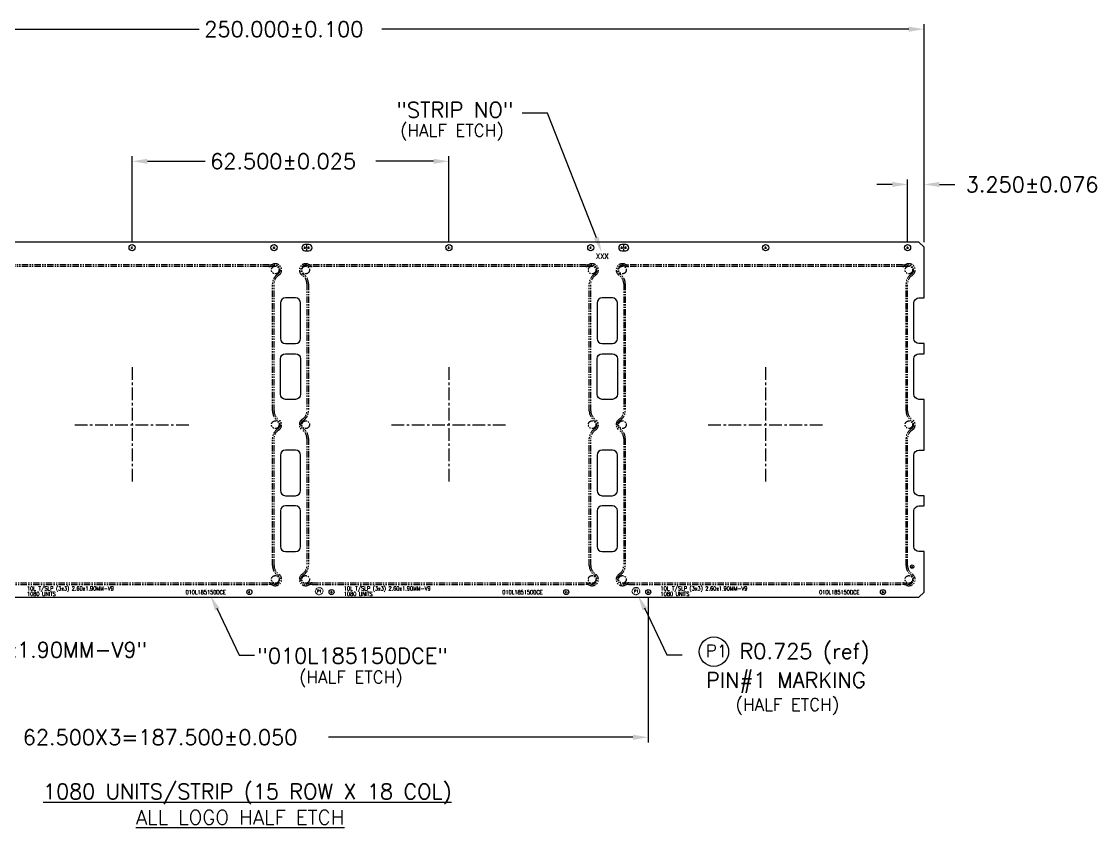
# Model space of a CAD drawing. Extents: x -344 to -21, y -394 to -4.
# Drawn here: x -233.6 to -21.5, y -189.3 to -30.4 of the extents above; entities that cross this region are included whole.
import ezdxf

# ---------------------------------------------------------------- set-up
doc = ezdxf.new("R2010")
doc.units = 0
doc.header["$MEASUREMENT"] = 0
for name, pattern in [('CENTER', [50.8, 31.75, -6.35, 6.35, -6.35]), ('CENTERX2', [4, 2.5, -0.5, 0.5, -0.5]), ('HIDDEN', [0.375, 0.25, -0.125]), ('PHANTOM', [2.5, 1.25, -0.25, 0.25, -0.25, 0.25, -0.25])]:
    doc.linetypes.add(name, pattern=pattern)
doc.layers.add('1', color=7, linetype='CONTINUOUS')
doc.layers.add('1D', color=4, linetype='CONTINUOUS')
doc.styles.add('ROMANS', font='romans', dxfattribs={"width": 0.85, "height": 0.08})
doc.styles.add('simplex', font='SIMPLEX.SHX')

msp = doc.modelspace()

# ---------------------------------------------------------------- linework, layer by layer
at = {"layer": '1'}
msp.add_lwpolyline([(-304.4883, -143.8477), (-56.4883, -143.8477), (-55.4883, -142.8477), (-55.4883, -134.8477), (-56.4883, -134.8477, -0.41421356), (-57.4883, -133.8477), (-57.4883, -126.8477, -0.41421356), (-56.4883, -125.8477), (-55.4883, -125.8477), (-55.4883, -123.8477), (-56.4883, -123.8477, -0.41421356), (-57.4883, -122.8477), (-57.4883, -115.8477, -0.41421356), (-56.4883, -114.8477), (-55.4883, -114.8477), (-55.4883, -104.8477), (-56.4883, -104.8477, -0.41421356), (-57.4883, -103.8477), (-57.4883, -96.8477, -0.41421356), (-56.4883, -95.8477), (-55.4883, -95.8477), (-55.4883, -93.8477), (-56.4883, -93.8477, -0.41421356), (-57.4883, -92.8477), (-57.4883, -85.8477, -0.41421356), (-56.4883, -84.8477), (-55.4883, -84.8477), (-55.4883, -74.8477), (-56.4883, -73.8477), (-304.4883, -73.8477)], format="xyb", dxfattribs=at)
for points in [[(-176.8383, -74.3477), (-177.6383, -74.3477, 1), (-177.6383, -75.5477), (-176.8383, -75.5477, 1)], [(-114.3383, -74.3477), (-115.1383, -74.3477, 1), (-115.1383, -75.5477), (-114.3383, -75.5477, 1)], [(-178.4883, -92.8477), (-178.4883, -85.8477, 0.41421356), (-179.4883, -84.8477), (-181.4883, -84.8477, 0.41421356), (-182.4883, -85.8477), (-182.4883, -92.8477, 0.41421356), (-181.4883, -93.8477), (-179.4883, -93.8477, 0.41421356)], [(-115.9883, -92.8477), (-115.9883, -85.8477, 0.41421356), (-116.9883, -84.8477), (-118.9883, -84.8477, 0.41421356), (-119.9883, -85.8477), (-119.9883, -92.8477, 0.41421356), (-118.9883, -93.8477), (-116.9883, -93.8477, 0.41421356)], [(-179.4883, -104.8477), (-181.4883, -104.8477, -0.41421356), (-182.4883, -103.8477), (-182.4883, -96.8477, -0.41421356), (-181.4883, -95.8477), (-179.4883, -95.8477, -0.41421356), (-178.4883, -96.8477), (-178.4883, -103.8477, -0.41421356)], [(-116.9883, -104.8477), (-118.9883, -104.8477, -0.41421356), (-119.9883, -103.8477), (-119.9883, -96.8477, -0.41421356), (-118.9883, -95.8477), (-116.9883, -95.8477, -0.41421356), (-115.9883, -96.8477), (-115.9883, -103.8477, -0.41421356)], [(-181.4883, -123.8477), (-179.4883, -123.8477, 0.41421356), (-178.4883, -122.8477), (-178.4883, -115.8477, 0.41421356), (-179.4883, -114.8477), (-181.4883, -114.8477, 0.41421356), (-182.4883, -115.8477), (-182.4883, -122.8477, 0.41421356)], [(-118.9883, -123.8477), (-116.9883, -123.8477, 0.41421356), (-115.9883, -122.8477), (-115.9883, -115.8477, 0.41421356), (-116.9883, -114.8477), (-118.9883, -114.8477, 0.41421356), (-119.9883, -115.8477), (-119.9883, -122.8477, 0.41421356)], [(-179.4883, -134.8477, 0.41421356), (-178.4883, -133.8477), (-178.4883, -126.8477, 0.41421356), (-179.4883, -125.8477), (-181.4883, -125.8477, 0.41421356), (-182.4883, -126.8477), (-182.4883, -133.8477, 0.41421356), (-181.4883, -134.8477)], [(-116.9883, -134.8477, 0.41421356), (-115.9883, -133.8477), (-115.9883, -126.8477, 0.41421356), (-116.9883, -125.8477), (-118.9883, -125.8477, 0.41421356), (-119.9883, -126.8477), (-119.9883, -133.8477, 0.41421356), (-118.9883, -134.8477)]]:
    msp.add_lwpolyline(points, format="xyb", close=True, dxfattribs=at)
for centre, radius in [((-211.7383, -74.9477), 0.6), ((-183.7383, -74.9477), 0.6), ((-149.2383, -74.9477), 0.6), ((-121.2383, -74.9477), 0.6), ((-86.7383, -74.9477), 0.6), ((-58.7383, -74.9477), 0.6), ((-57.8383, -137.8477), 0.35), ((-188.5883, -142.8477), 0.5), ((-172.3883, -142.8477), 0.5), ((-126.0883, -142.8477), 0.5), ((-109.8883, -142.8477), 0.5), ((-63.5883, -142.8477), 0.5)]:
    msp.add_circle(centre, radius, dxfattribs=at)
at = {"layer": '1D'}
for p, q in [((-55.4883, -73.8397), (-55.4883, -30.8579)), ((-302.4633, -31.8659), (-198.4939, -31.8659)), ((-58.5133, -31.8659), (-162.4827, -31.8659)), ((-129.7797, -48.4329), (-134.7812, -48.4329)), ((-120.1408, -72.9772), (-129.7797, -48.4329)), ((-211.7383, -73.71), (-211.7383, -56.9074)), ((-149.2383, -73.71), (-149.2383, -56.9074)), ((-208.7133, -57.9154), (-197.3416, -57.9154)), ((-152.2633, -57.9154), (-163.6351, -57.9154)), ((-58.7383, -73.9397), (-58.7383, -61.4716)), ((-55.4883, -73.8397), (-55.4883, -61.4716)), ((-61.7633, -62.4796), (-64.7883, -62.4796)), ((-52.4633, -62.4796), (-49.4383, -62.4796)), ((-109.8883, -143.8557), (-109.8883, -172.4848)), ((-195.0157, -145.9901), (-190.6165, -155.2571)), ((-110.645, -145.9764), (-106.2458, -155.2435)), ((-190.6165, -155.2571), (-187.5915, -155.2571)), ((-106.2458, -155.2435), (-103.2208, -155.2435)), ((-112.9133, -171.4768), (-172.9565, -171.4768))]:
    msp.add_line(p, q, dxfattribs=at)
at = {"layer": '1D', "linetype": 'CENTER', "ltscale": 0.01}
for p, q in [((-211.9679, -74.9477), (-211.5087, -74.9477)), ((-211.7383, -75.1773), (-211.7383, -74.718)), ((-183.9679, -74.9477), (-183.5087, -74.9477)), ((-183.7383, -75.1773), (-183.7383, -74.718)), ((-177.8679, -74.9477), (-177.2383, -74.9477)), ((-177.6383, -75.1773), (-177.6383, -74.718)), ((-177.2383, -75.5477), (-177.2383, -74.3477)), ((-177.2383, -74.9477), (-176.6087, -74.9477)), ((-176.8383, -75.1773), (-176.8383, -74.718)), ((-149.4679, -74.9477), (-149.0087, -74.9477)), ((-149.2383, -75.1773), (-149.2383, -74.718)), ((-121.4679, -74.9477), (-121.0087, -74.9477)), ((-121.2383, -75.1773), (-121.2383, -74.718)), ((-115.3679, -74.9477), (-114.7383, -74.9477)), ((-115.1383, -75.1773), (-115.1383, -74.718)), ((-114.7383, -75.5477), (-114.7383, -74.3477)), ((-114.7383, -74.9477), (-114.1087, -74.9477)), ((-114.3383, -75.1773), (-114.3383, -74.718)), ((-86.9679, -74.9477), (-86.5087, -74.9477)), ((-86.7383, -75.1773), (-86.7383, -74.718)), ((-58.9679, -74.9477), (-58.5087, -74.9477)), ((-58.7383, -75.1773), (-58.7383, -74.718)), ((-57.9675, -137.8477), (-57.7092, -137.8477)), ((-57.8383, -137.9768), (-57.8383, -137.7185)), ((-188.8179, -142.8477), (-188.3587, -142.8477)), ((-188.5883, -143.0773), (-188.5883, -142.618)), ((-172.6179, -142.8477), (-172.1587, -142.8477)), ((-172.3883, -143.0773), (-172.3883, -142.618)), ((-126.3179, -142.8477), (-125.8587, -142.8477)), ((-126.0883, -143.0773), (-126.0883, -142.618)), ((-110.1179, -142.8477), (-109.6587, -142.8477)), ((-109.8883, -143.0773), (-109.8883, -142.618)), ((-63.8179, -142.8477), (-63.3587, -142.8477)), ((-63.5883, -143.0773), (-63.5883, -142.618))]:
    msp.add_line(p, q, dxfattribs=at)
at = {"layer": '1D', "linetype": 'CENTERX2'}
for p, q in [((-211.7383, -98.5324), (-211.7383, -121.1629)), ((-149.2383, -98.5324), (-149.2383, -121.1629)), ((-86.7383, -98.5324), (-86.7383, -121.1629)), ((-223.0536, -109.8477), (-200.4231, -109.8477)), ((-160.5536, -109.8477), (-137.9231, -109.8477)), ((-98.0536, -109.8477), (-75.4231, -109.8477))]:
    msp.add_line(p, q, dxfattribs=at)
at = {"layer": '1D', "color": 2, "linetype": 'PHANTOM'}
for points in [[(-184.7383, -78.3477), (-238.7383, -78.3477, -0.09901951), (-239.5076, -78.1938, 0.91665949), (-240.6614, -80.401, -0.25592414), (-239.7383, -82.0863), (-239.7383, -107.1091, -0.25592414), (-240.6614, -108.7944, 0.54772256), (-240.6614, -110.901, -0.25592414), (-239.7383, -112.5863), (-239.7383, -137.6091, -0.25592414), (-240.6614, -139.2944, 0.91665949), (-239.5076, -141.5015, -0.09901951), (-238.7383, -141.3477), (-184.7383, -141.3477, -0.09901951), (-183.9691, -141.5015, 0.91665949), (-182.8153, -139.2944, -0.25592414), (-183.7383, -137.6091), (-183.7383, -112.5863, -0.25592414), (-182.8153, -110.901, 0.54772256), (-182.8153, -108.7944, -0.25592414), (-183.7383, -107.1091), (-183.7383, -82.0863, -0.25592414), (-182.8153, -80.401, 0.91665949), (-183.9691, -78.1938, -0.09901951)], [(-184.7383, -78.6477), (-238.7383, -78.6477, -0.09901951), (-239.6229, -78.4707, 0.91665949), (-240.4999, -80.1482, -0.25592414), (-239.4383, -82.0863), (-239.4383, -107.1091, -0.25592414), (-240.4999, -109.0471, 0.54772256), (-240.4999, -110.6482, -0.25592414), (-239.4383, -112.5863), (-239.4383, -137.6091, -0.25592414), (-240.4999, -139.5471, 0.91665949), (-239.6229, -141.2246, -0.09901951), (-238.7383, -141.0477), (-184.7383, -141.0477, -0.09901951), (-183.8537, -141.2246, 0.91665949), (-182.9768, -139.5471, -0.25592414), (-184.0383, -137.6091), (-184.0383, -112.5863, -0.25592414), (-182.9768, -110.6482, 0.54772256), (-182.9768, -109.0471, -0.25592414), (-184.0383, -107.1091), (-184.0383, -82.0863, -0.25592414), (-182.9768, -80.1482, 0.91665949), (-183.8537, -78.4707, -0.09901951)], [(-122.2383, -78.3477), (-176.2383, -78.3477, -0.09901951), (-177.0076, -78.1938, 0.91665949), (-178.1614, -80.401, -0.25592414), (-177.2383, -82.0863), (-177.2383, -107.1091, -0.25592414), (-178.1614, -108.7944, 0.54772256), (-178.1614, -110.901, -0.25592414), (-177.2383, -112.5863), (-177.2383, -137.6091, -0.25592414), (-178.1614, -139.2944, 0.91665949), (-177.0076, -141.5015, -0.09901951), (-176.2383, -141.3477), (-122.2383, -141.3477, -0.09901951), (-121.4691, -141.5015, 0.91665949), (-120.3153, -139.2944, -0.25592414), (-121.2383, -137.6091), (-121.2383, -112.5863, -0.25592414), (-120.3153, -110.901, 0.54772256), (-120.3153, -108.7944, -0.25592414), (-121.2383, -107.1091), (-121.2383, -82.0863, -0.25592414), (-120.3153, -80.401, 0.91665949), (-121.4691, -78.1938, -0.09901951)], [(-122.2383, -78.6477), (-176.2383, -78.6477, -0.09901951), (-177.1229, -78.4707, 0.91665949), (-177.9999, -80.1482, -0.25592414), (-176.9383, -82.0863), (-176.9383, -107.1091, -0.25592414), (-177.9999, -109.0471, 0.54772256), (-177.9999, -110.6482, -0.25592414), (-176.9383, -112.5863), (-176.9383, -137.6091, -0.25592414), (-177.9999, -139.5471, 0.91665949), (-177.1229, -141.2246, -0.09901951), (-176.2383, -141.0477), (-122.2383, -141.0477, -0.09901951), (-121.3537, -141.2246, 0.91665949), (-120.4768, -139.5471, -0.25592414), (-121.5383, -137.6091), (-121.5383, -112.5863, -0.25592414), (-120.4768, -110.6482, 0.54772256), (-120.4768, -109.0471, -0.25592414), (-121.5383, -107.1091), (-121.5383, -82.0863, -0.25592414), (-120.4768, -80.1482, 0.91665949), (-121.3537, -78.4707, -0.09901951)], [(-59.7383, -78.3477), (-113.7383, -78.3477, -0.09901951), (-114.5076, -78.1938, 0.91665949), (-115.6614, -80.401, -0.25592414), (-114.7383, -82.0863), (-114.7383, -107.1091, -0.25592414), (-115.6614, -108.7944, 0.54772256), (-115.6614, -110.901, -0.25592414), (-114.7383, -112.5863), (-114.7383, -137.6091, -0.25592414), (-115.6614, -139.2944, 0.91665949), (-114.5076, -141.5015, -0.09901951), (-113.7383, -141.3477), (-59.7383, -141.3477, -0.09901951), (-58.9691, -141.5015, 0.91665949), (-57.8153, -139.2944, -0.25592414), (-58.7383, -137.6091), (-58.7383, -112.5863, -0.25592414), (-57.8153, -110.901, 0.54772256), (-57.8153, -108.7944, -0.25592414), (-58.7383, -107.1091), (-58.7383, -82.0863, -0.25592414), (-57.8153, -80.401, 0.91665949), (-58.9691, -78.1938, -0.09901951)], [(-59.7383, -78.6477), (-113.7383, -78.6477, -0.09901951), (-114.6229, -78.4707, 0.91665949), (-115.4999, -80.1482, -0.25592414), (-114.4383, -82.0863), (-114.4383, -107.1091, -0.25592414), (-115.4999, -109.0471, 0.54772256), (-115.4999, -110.6482, -0.25592414), (-114.4383, -112.5863), (-114.4383, -137.6091, -0.25592414), (-115.4999, -139.5471, 0.91665949), (-114.6229, -141.2246, -0.09901951), (-113.7383, -141.0477), (-59.7383, -141.0477, -0.09901951), (-58.8537, -141.2246, 0.91665949), (-57.9768, -139.5471, -0.25592414), (-59.0383, -137.6091), (-59.0383, -112.5863, -0.25592414), (-57.9768, -110.6482, 0.54772256), (-57.9768, -109.0471, -0.25592414), (-59.0383, -107.1091), (-59.0383, -82.0863, -0.25592414), (-57.9768, -80.1482, 0.91665949), (-58.8537, -78.4707, -0.09901951)]]:
    msp.add_lwpolyline(points, format="xyb", close=True, dxfattribs=at)
for centre in [(-183.4883, -79.3477), (-177.4883, -79.3477), (-120.9883, -79.3477), (-114.9883, -79.3477), (-58.4883, -79.3477), (-183.4883, -109.8477), (-177.4883, -109.8477), (-120.9883, -109.8477), (-114.9883, -109.8477), (-58.4883, -109.8477), (-183.4883, -140.3477), (-177.4883, -140.3477), (-120.9883, -140.3477), (-114.9883, -140.3477), (-58.4883, -140.3477)]:
    msp.add_circle(centre, 0.75, dxfattribs=at)
at = {"layer": '1D', "linetype": 'HIDDEN', "ltscale": 0.2}
for centre in [(-174.8253, -142.6621), (-112.3253, -142.6621)]:
    msp.add_circle(centre, 0.725, dxfattribs=at)
at = {"layer": '1D'}
msp.add_circle((-96.9425, -154.5946), 2.9, dxfattribs=at)
for points in [[(-58.5133, -31.3617), (-58.5133, -32.3701), (-55.4883, -31.8659)], [(-208.7133, -57.4113), (-208.7133, -58.4196), (-211.7383, -57.9154)], [(-208.7133, -57.4113), (-208.7133, -58.4196), (-211.7383, -57.9154)], [(-152.2633, -57.4113), (-152.2633, -58.4196), (-149.2383, -57.9154)], [(-61.7633, -61.9754), (-61.7633, -62.9838), (-58.7383, -62.4796)], [(-52.4633, -61.9754), (-52.4633, -62.9838), (-55.4883, -62.4796)], [(-119.6664, -72.8063), (-119.1153, -75.8231), (-120.6151, -73.1481)], [(-195.3772, -146.4833), (-196.287, -143.5546), (-194.4765, -146.0299)], [(-111.0065, -146.4696), (-111.9163, -143.5409), (-110.1058, -146.0162)], [(-112.9133, -170.9726), (-112.9133, -171.9809), (-109.8883, -171.4768)]]:
    msp.add_solid(points, dxfattribs=at)

# ---------------------------------------------------------------- texts
at = {"layer": '1D', "style": 'simplex'}
for s, height, p in [('250.000±0.100', 3.025, (-197.4859, -33.3784)), ('"STRIP NO"', 3.025, (-159.594, -49.2967)), ('(HALF ETCH)', 2.42, (-158.8641, -53.031)), ('62.500±0.025', 3.025, (-196.3336, -59.4279)), ('3.250±0.076', 3.025, (-47.264, -63.9921)), ('"10L T/SLP (3x3) 2.60x1.90MM-V9"', 3.025, (-284.8772, -155.7456)), ('R0.725 (ref)', 3.025, (-91.895, -156.0227)), ('"010L185150DCE"', 3.025, (-187.0295, -156.929)), ('P1', 2.42, (-98.5465, -155.6509)), ('(HALF ETCH)', 2.42, (-178.7987, -160.8189)), ('PIN#1 MARKING', 3.025, (-98.4944, -161.707)), ('(HALF ETCH)', 2.42, (-92.6774, -166.2303)), ('62.500X3=187.500±0.050', 3.025, (-233.3121, -172.9893)), ('%%U1080 UNITS/STRIP (15 ROW X 18 COL)', 3, (-229.3058, -183.6611)), ('%%UALL LOGO HALF ETCH', 2.86647, (-211.015, -188.6893))]:
    msp.add_text(s, height=height, dxfattribs=at).set_placement(p)
at = {"layer": '1D', "style": 'ROMANS', "width": 0.9}
for s, height, p in [('XXX', 1.1, (-120.2607, -77.1621)), ('10L T/SLP (3x3) 2.60x1.90MM-V9', 0.8, (-232.4707, -142.5294)), ('10L T/SLP (3x3) 2.60x1.90MM-V9', 0.8, (-169.9707, -142.5294)), ('10L T/SLP (3x3) 2.60x1.90MM-V9', 0.8, (-107.4707, -142.5294)), ('1080 UNITS', 0.8, (-232.4707, -143.6137)), ('010L185150DCE', 0.8, (-201.1922, -143.2822)), ('1080 UNITS', 0.8, (-169.9707, -143.6137)), ('010L185150DCE', 0.8, (-138.6922, -143.2822)), ('1080 UNITS', 0.8, (-107.4707, -143.6137)), ('010L185150DCE', 0.8, (-76.1922, -143.2822))]:
    msp.add_text(s, height=height, dxfattribs=at).set_placement(p)
at = {"layer": '1D', "linetype": 'HIDDEN', "ltscale": 0.2, "style": 'ROMANS'}
for p in [(-175.2263, -142.9262), (-112.7263, -142.9262)]:
    msp.add_text('P1', height=0.5, dxfattribs=at).set_placement(p)

doc.saveas('drawing.dxf')
